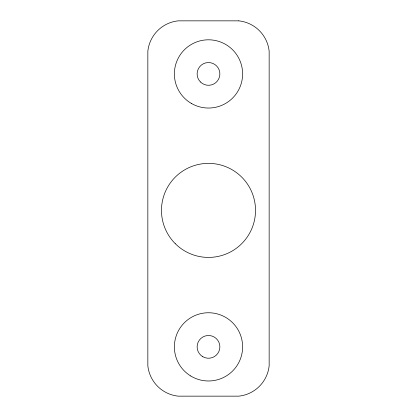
<?xml version="1.0" encoding="UTF-8"?>
<svg xmlns="http://www.w3.org/2000/svg" width="417" height="417" viewBox="0 0 417 417"><rect width="100%" height="100%" fill="white"/><g stroke="black" fill="none" stroke-linecap="round" stroke-linejoin="round"><path stroke-width="0.63" d="M238.826 20.85L178.174 20.85A34.116 34.116 0 0 0 147.847 51.176L147.847 365.824A34.116 34.116 0 0 0 178.174 396.15L238.826 396.15A34.116 34.116 0 0 0 269.153 365.824L269.153 51.176A34.116 34.116 0 0 0 238.826 20.85M190.673 375.957A34.116 34.116 0 0 0 242.605 347.762A34.116 34.116 0 0 0 192.221 316.884A34.116 34.116 0 0 0 190.673 375.957M191.439 103.468A34.116 34.116 0 0 0 242.616 73.924A34.116 34.116 0 0 0 191.439 44.374A34.116 34.116 0 0 0 191.439 103.468M200.457 81.967A11.374 11.374 0 0 0 219.483 76.869A11.374 11.374 0 0 0 205.555 62.936A11.374 11.374 0 0 0 200.457 81.967M202.813 356.717A11.374 11.374 0 0 0 219.874 346.866A11.374 11.374 0 0 0 202.813 337.019A11.374 11.374 0 0 0 202.813 356.717M175.249 243.643A47.022 47.022 0 0 0 253.917 222.563A47.022 47.022 0 0 0 196.329 164.976A47.022 47.022 0 0 0 175.249 243.643"/></g></svg>
